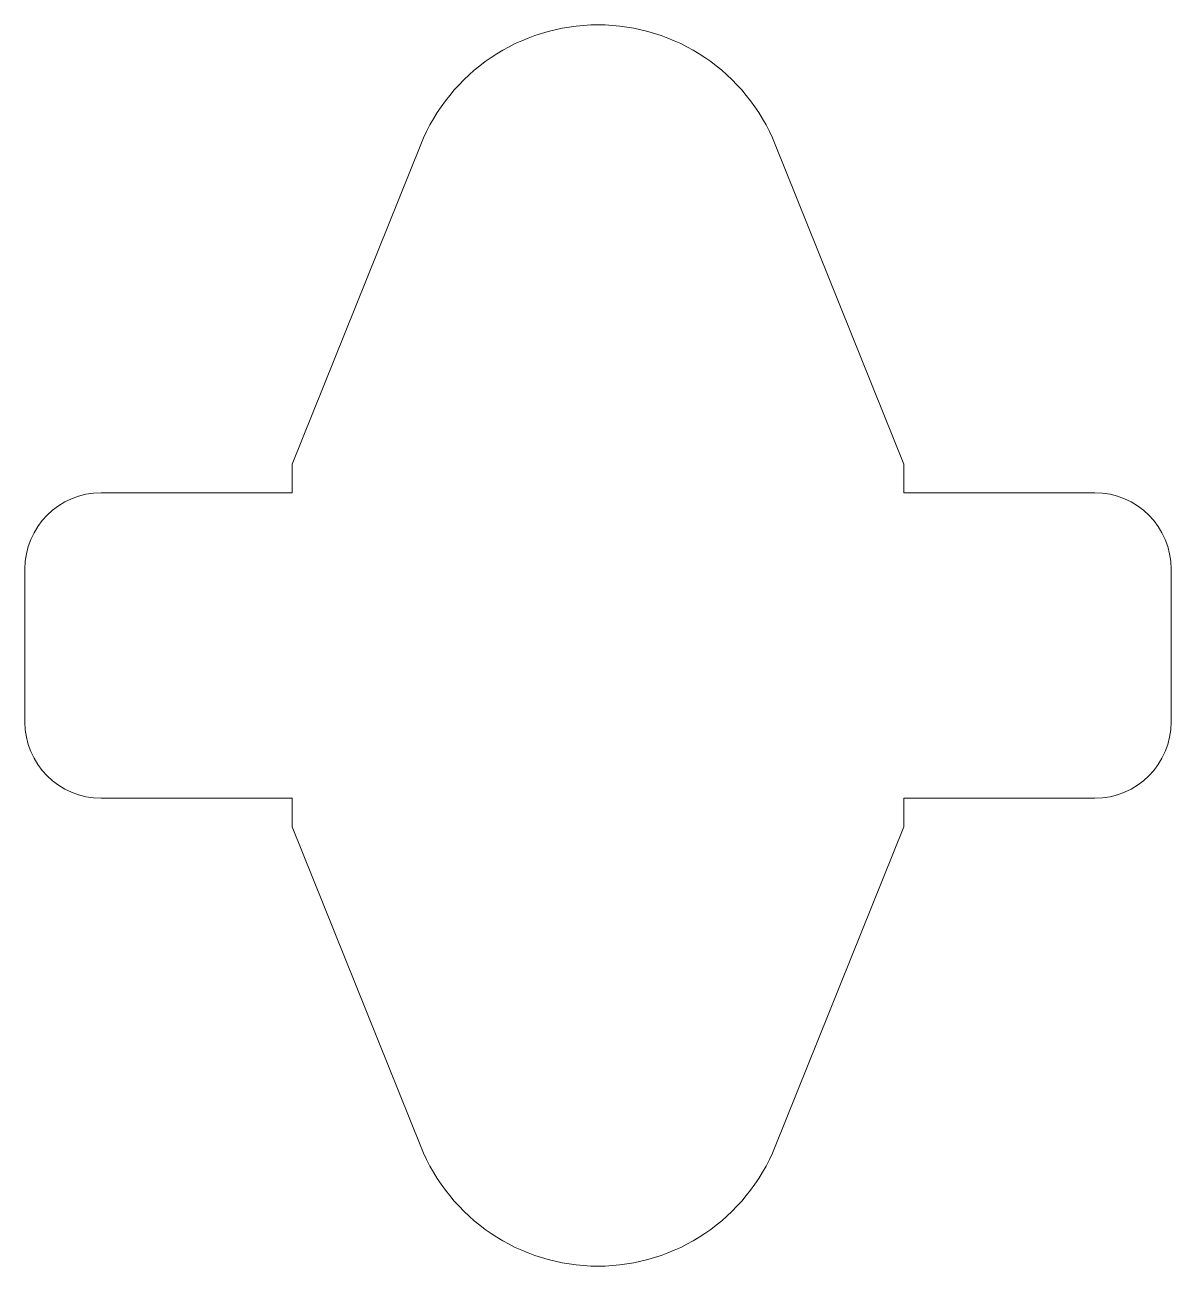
# Model space of a CAD drawing. Header units: millimetres. Extents: x 0 to 60, y -24.5 to 40.5.
import ezdxf

# ---------------------------------------------------------------- set-up
doc = ezdxf.new("R2010")
doc.units = ezdxf.units.MM
doc.layers.add('6', color=7, linetype='Continuous', true_color=0xffffff)

msp = doc.modelspace()

# ---------------------------------------------------------------- linework, layer by layer
at = {"layer": '6', "color": 163, "linetype": 'Continuous', "lineweight": 18}
for p, q in [((20.720922, 34.228097), (15.07608, 20.178318)), ((44.92392, 20.178318), (39.279078, 34.228097)), ((14, 17.5), (15.07608, 20.178318)), ((44.92392, 20.178318), (46, 17.5)), ((14, 17.5), (14, 16)), ((46, 16), (46, 17.5)), ((4, 16), (14, 16)), ((46, 16), (56, 16)), ((0, 4), (0, 12)), ((60, 12), (60, 4)), ((14, 0), (4, 0)), ((14, 0), (14, -1.5)), ((46, -1.5), (46, 0)), ((56, 0), (46, 0)), ((15.07608, -4.178318), (14, -1.5)), ((46, -1.5), (44.92392, -4.178318)), ((15.07608, -4.178318), (20.720922, -18.228097)), ((39.279078, -18.228097), (44.92392, -4.178318))]:
    msp.add_line(p, q, dxfattribs=at)
at = {"layer": '6', "color": 163, "linetype": 'Continuous', "lineweight": 18, "extrusion": (0, 0, -1)}
for centre, start, end in [((-30, 30.5), 21.889, 158.111), ((-30, -14.5), 201.889, 338.111)]:
    msp.add_arc(centre, 10, start, end, dxfattribs=at)
at = {"layer": '6', "color": 163, "linetype": 'Continuous', "lineweight": 18}
for centre, start, end in [((4, 12), 90, 180), ((56, 12), 0, 90), ((4, 4), 180, 270), ((56, 4), 270, 0)]:
    msp.add_arc(centre, 4, start, end, dxfattribs=at)

doc.saveas('drawing.dxf')
